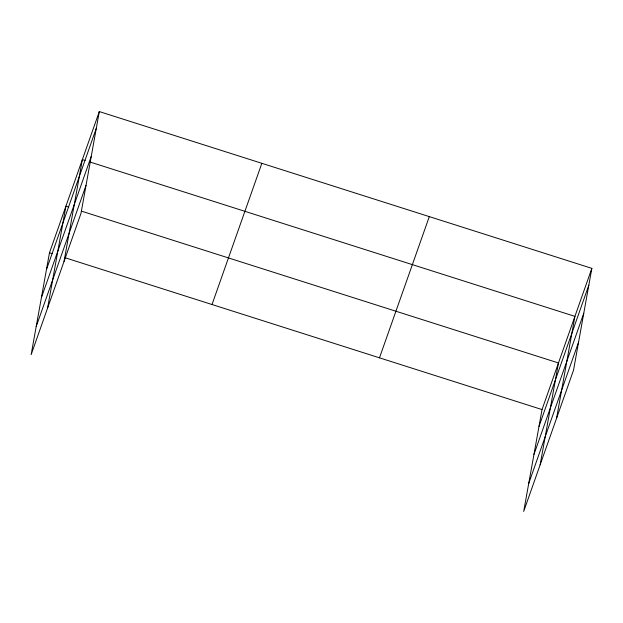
<?xml version="1.0" encoding="UTF-8"?>
<svg xmlns="http://www.w3.org/2000/svg" width="623" height="623" viewBox="0 0 623 623"><rect width="100%" height="100%" fill="white"/><g stroke="black" fill="none" stroke-linecap="round" stroke-linejoin="round"><path stroke-width="0.93" d="M99.306 111.572L49.474 252.782L31.15 354.643L80.974 213.432L99.306 111.572L591.85 268.357L573.526 370.218L523.694 511.428L542.026 409.568L591.85 268.357M47.589 308.042L65.921 206.182L68.694 207.062M64.037 261.442L82.361 159.581L85.133 160.461M540.141 464.828L558.465 362.968L81.621 211.181M556.58 418.228L574.912 316.367L89.751 161.933M46.445 269.619L96.277 128.4M41.398 297.677L91.223 156.459M36.196 326.584L86.021 185.374M212.015 304.522L261.847 163.312M379.485 357.828L429.309 216.617M538.996 426.405L588.821 285.194M533.95 454.463L583.774 313.252M528.748 483.37L578.572 342.159M49.474 252.782L52.246 253.662M65.181 257.782L542.026 409.568"/></g></svg>
